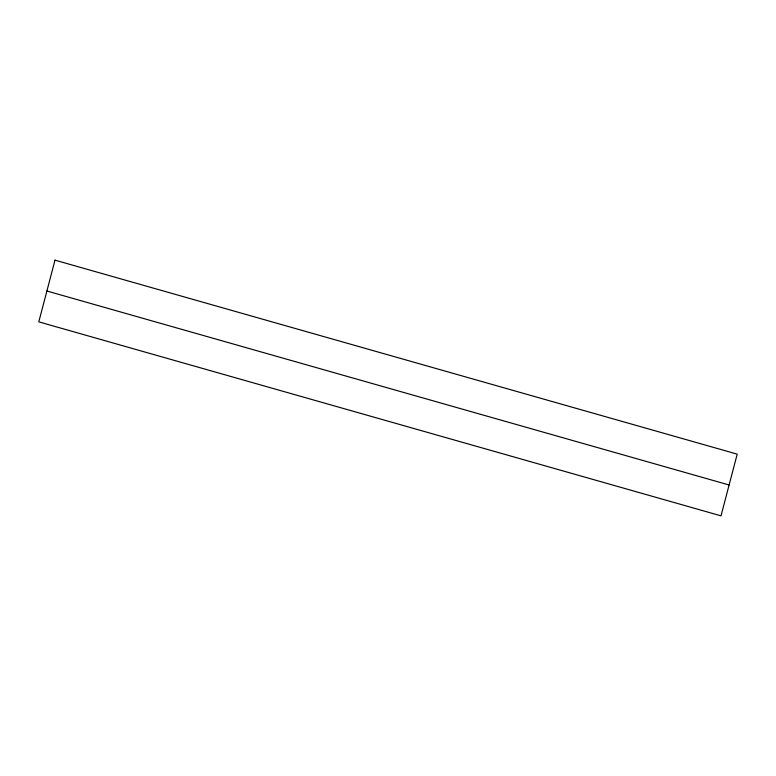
<?xml version="1.0" encoding="UTF-8"?>
<svg xmlns="http://www.w3.org/2000/svg" width="776" height="776" viewBox="0 0 776 776"><rect width="100%" height="100%" fill="white"/><g stroke="black" fill="none" stroke-linecap="round" stroke-linejoin="round"><path stroke-width="1.16" d="M46.9 291.01L729.101 484.99M54.989 260.154L38.8 321.865L721.011 515.846L737.2 454.135L54.989 260.154"/></g></svg>
